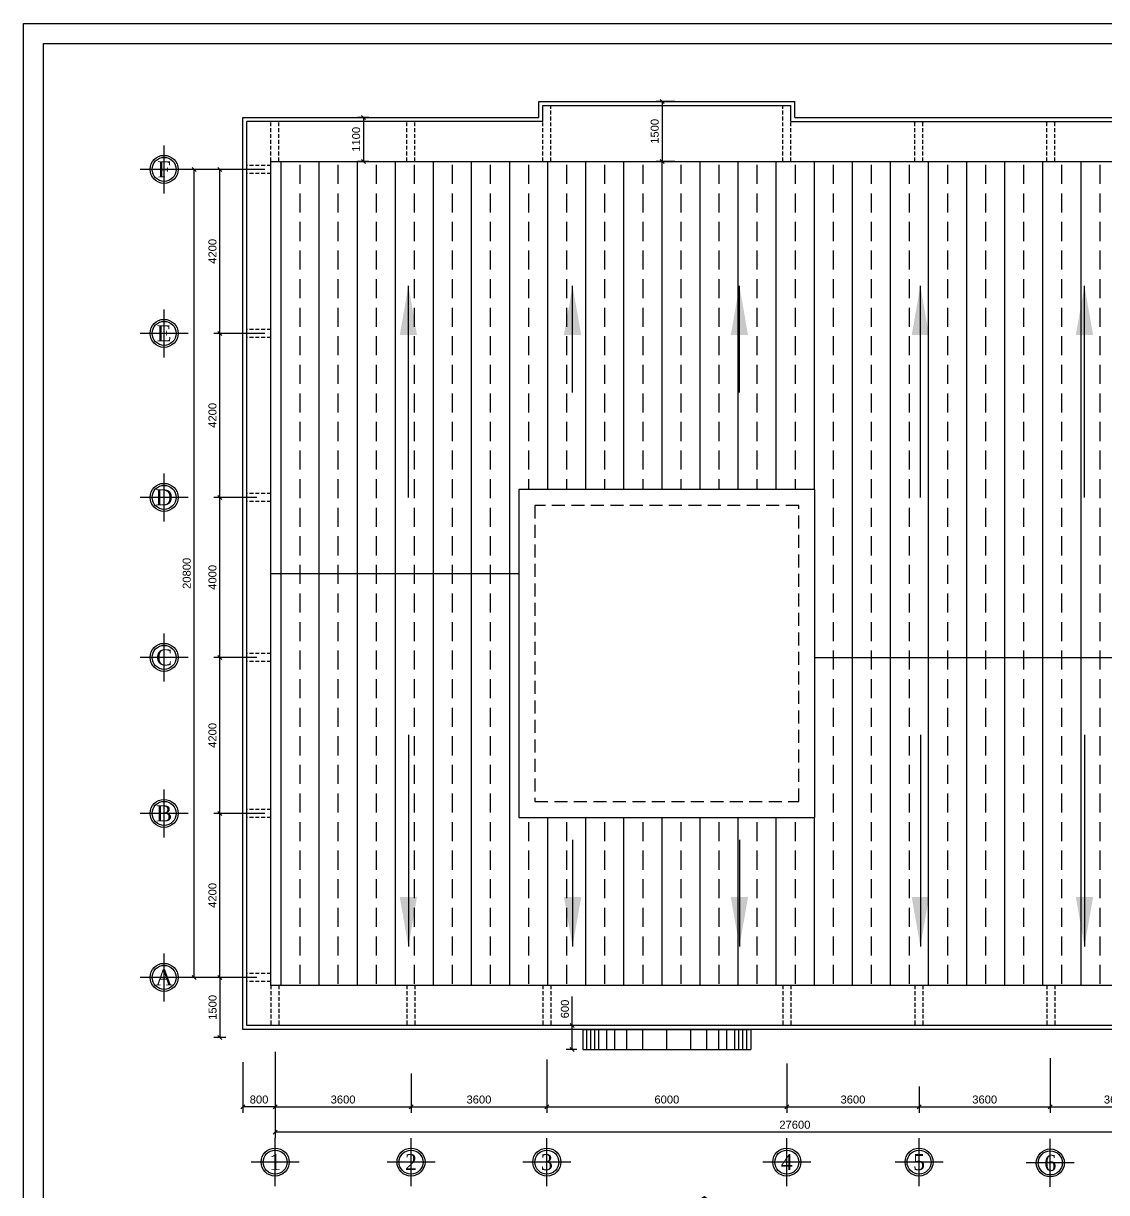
# Model space of a CAD drawing. Extents: x -100 to 171306, y -3236 to 60448.
# Drawn here: x 87206 to 114296, y 31218 to 60448 of the extents above; entities that cross this region are included whole.
import ezdxf
from ezdxf.enums import TextEntityAlignment as Align

# ---------------------------------------------------------------- set-up
doc = ezdxf.new("R2010")
doc.units = 0
doc.header["$LTSCALE"] = 1300
doc.linetypes.add('HIDDEN', pattern=[0.375, 0.25, -0.125])
doc.layers.get('0').update_dxf_attribs({"linetype": 'CONTINUOUS'})
doc.layers.get('DEFPOINTS').update_dxf_attribs({"linetype": 'CONTINUOUS'})
for name, color, linetype in [('BAO', 3, 'CONTINUOUS'), ('RANH', 2, 'CONTINUOUS'), ('TEXT', 7, 'CONTINUOUS'), ('TIM', 6, 'CONTINUOUS')]:
    doc.layers.add(name, color=color, linetype=linetype)
doc.layers.add('TUONG', color=3, linetype='CONTINUOUS', lineweight=30)
doc.styles.add('T2', font='VNI-Times.TTF')
doc.styles.add('VNI-HELVE', font='VHELVEN.TTF')
doc.dimstyles.new('DIM100S', dxfattribs={"dimscale": 0, "dimtxt": 200, "dimasz": 100, "dimexe": 150, "dimexo": 150, "dimgap": 80, "dimtad": 1, "dimdec": 0, "dimrnd": 50, "dimzin": 0, "dimdsep": 46, "dimtxsty": 'VNI-HELVE', "dimblk1": 'OBLIQUE', "dimblk2": 'OBLIQUE', "dimsah": 1, "dimcen": 0, "dimclrd": 6, "dimclre": 6, "dimclrt": 6, "dimadec": 0, "dimazin": 0, "dimtfac": 1, "dimtdec": 0, "dimtmove": 0, "dimatfit": 3, "dimfxl": 1, "dimtolj": 1, "dimtzin": 0, "dimarcsym": 0})
pattern_1 = [(90, (-5407.7, 0), (-952.5, 6e-14), []), (90, (-5883.95, 3e-14), (-952.5, 6e-14), [476.25, -238.125])]

# ---------------------------------------------------------------- blocks, each defined once
blk = doc.blocks.new('_OBLIQUE')
at = {"color": 0, "linetype": 'ByBlock'}
blk.add_line((-0.5, -0.5), (0.5, 0.5), dxfattribs=at)
blk = doc.blocks.new('*D308')
at = {"layer": 'DEFPOINTS', "color": 0, "linetype": 'Continuous', "transparency": 16777216}
for p in [(93502, 34688), (119498, 34699), (93502, 32731)]:
    blk.add_point(p, dxfattribs=at)
at = {"layer": 'TIM', "color": 6, "linetype": 'Continuous', "lineweight": -2, "transparency": 16777216}
for p, q in [((93502, 34538), (93502, 32581)), ((119498, 34549), (119498, 32581)), ((119498, 32731), (93502, 32731))]:
    blk.add_line(p, q, dxfattribs=at)
at = {"layer": 'TIM', "color": 6, "linetype": 'Continuous', "lineweight": -2, "transparency": 16777216, "xscale": 100, "yscale": 100, "zscale": 100, "rotation": 180}
blk.add_blockref('_OBLIQUE', (93502, 32731), dxfattribs=at)
at = {"layer": 'TIM', "color": 6, "linetype": 'Continuous', "lineweight": -2, "transparency": 16777216, "xscale": 100, "yscale": 100, "zscale": 100}
blk.add_blockref('_OBLIQUE', (119498, 32731), dxfattribs=at)
at = {"layer": 'TIM', "color": 6, "linetype": 'Continuous', "transparency": 16777216, "insert": (106500, 32914), "char_height": 200, "attachment_point": 5, "style": 'VNI-HELVE'}
blk.add_mtext('\\A1;27600', dxfattribs=at)
blk = doc.blocks.new('*D291')
at = {"layer": 'DEFPOINTS', "color": 0, "linetype": 'Continuous', "transparency": 16777216}
for p in [(100298, 34699), (106298, 34598), (106298, 33361)]:
    blk.add_point(p, dxfattribs=at)
at = {"layer": 'TIM', "color": 6, "linetype": 'Continuous', "lineweight": -2, "transparency": 16777216}
for p, q in [((100298, 34549), (100298, 33211)), ((106298, 34448), (106298, 33211)), ((100298, 33361), (106298, 33361))]:
    blk.add_line(p, q, dxfattribs=at)
at = {"layer": 'TIM', "color": 6, "linetype": 'Continuous', "lineweight": -2, "transparency": 16777216, "xscale": 100, "yscale": 100, "zscale": 100, "rotation": 180}
blk.add_blockref('_OBLIQUE', (100298, 33361), dxfattribs=at)
at = {"layer": 'TIM', "color": 6, "linetype": 'Continuous', "lineweight": -2, "transparency": 16777216, "xscale": 100, "yscale": 100, "zscale": 100}
blk.add_blockref('_OBLIQUE', (106298, 33361), dxfattribs=at)
at = {"layer": 'TIM', "color": 6, "linetype": 'Continuous', "transparency": 16777216, "insert": (103298, 33544), "char_height": 200, "attachment_point": 5, "style": 'VNI-HELVE'}
blk.add_mtext('\\A1;6000', dxfattribs=at)
blk = doc.blocks.new('*D315')
at = {"layer": 'DEFPOINTS', "color": 0, "linetype": 'Continuous', "transparency": 16777216}
for p in [(91475, 56799), (93198, 56799), (93198, 36599)]:
    blk.add_point(p, dxfattribs=at)
at = {"layer": 'TIM', "color": 6, "linetype": 'Continuous', "lineweight": -2, "transparency": 16777216}
for p, q in [((93048, 56799), (91325, 56799)), ((91475, 36599), (91475, 56799)), ((93048, 36599), (91325, 36599))]:
    blk.add_line(p, q, dxfattribs=at)
at = {"layer": 'TIM', "color": 6, "linetype": 'Continuous', "lineweight": -2, "transparency": 16777216, "xscale": 100, "yscale": 100, "zscale": 100}
for p, rotation in [((91475, 56799), 90), ((91475, 36599), 270)]:
    blk.add_blockref('_OBLIQUE', p, dxfattribs=dict(at, rotation=rotation))
at = {"layer": 'TIM', "color": 6, "linetype": 'Continuous', "transparency": 16777216, "insert": (91292, 46699), "char_height": 200, "attachment_point": 5, "rotation": 90, "style": 'VNI-HELVE'}
blk.add_mtext('\\A1;20800', dxfattribs=at)
blk = doc.blocks.new('*D313')
at = {"layer": 'DEFPOINTS', "color": 0, "linetype": 'Continuous', "transparency": 16777216}
for p in [(92118, 52699), (93398, 52699), (93198, 48599)]:
    blk.add_point(p, dxfattribs=at)
at = {"layer": 'TIM', "color": 6, "linetype": 'Continuous', "lineweight": -2, "transparency": 16777216}
for p, q in [((93248, 52699), (91968, 52699)), ((92118, 48599), (92118, 52699)), ((93048, 48599), (91968, 48599))]:
    blk.add_line(p, q, dxfattribs=at)
at = {"layer": 'TIM', "color": 6, "linetype": 'Continuous', "lineweight": -2, "transparency": 16777216, "xscale": 100, "yscale": 100, "zscale": 100}
for p, rotation in [((92118, 52699), 90), ((92118, 48599), 270)]:
    blk.add_blockref('_OBLIQUE', p, dxfattribs=dict(at, rotation=rotation))
at = {"layer": 'TIM', "color": 6, "linetype": 'Continuous', "transparency": 16777216, "insert": (91935, 50649), "char_height": 200, "attachment_point": 5, "rotation": 90, "style": 'VNI-HELVE'}
blk.add_mtext('\\A1;4200', dxfattribs=at)
blk = doc.blocks.new('*D310')
at = {"layer": 'DEFPOINTS', "color": 0, "linetype": 'Continuous', "transparency": 16777216}
for p in [(92118, 40698), (93398, 40698), (92698, 36599)]:
    blk.add_point(p, dxfattribs=at)
at = {"layer": 'TIM', "color": 6, "linetype": 'Continuous', "lineweight": -2, "transparency": 16777216}
for p, q in [((93248, 40698), (91968, 40698)), ((92118, 36599), (92118, 40698)), ((92548, 36599), (91968, 36599))]:
    blk.add_line(p, q, dxfattribs=at)
at = {"layer": 'TIM', "color": 6, "linetype": 'Continuous', "lineweight": -2, "transparency": 16777216, "xscale": 100, "yscale": 100, "zscale": 100}
for p, rotation in [((92118, 40698), 90), ((92118, 36599), 270)]:
    blk.add_blockref('_OBLIQUE', p, dxfattribs=dict(at, rotation=rotation))
at = {"layer": 'TIM', "color": 6, "linetype": 'Continuous', "transparency": 16777216, "insert": (91935, 38648), "char_height": 200, "attachment_point": 5, "rotation": 90, "style": 'VNI-HELVE'}
blk.add_mtext('\\A1;4200', dxfattribs=at)
blk = doc.blocks.new('*D289')
at = {"layer": 'DEFPOINTS', "color": 0, "linetype": 'Continuous', "transparency": 16777216}
for p in [(93502, 34888), (96900, 34346), (96900, 33361)]:
    blk.add_point(p, dxfattribs=at)
at = {"layer": 'TIM', "color": 6, "linetype": 'Continuous', "lineweight": -2, "transparency": 16777216}
for p, q in [((93502, 34738), (93502, 33211)), ((96900, 34196), (96900, 33211)), ((93502, 33361), (96900, 33361))]:
    blk.add_line(p, q, dxfattribs=at)
at = {"layer": 'TIM', "color": 6, "linetype": 'Continuous', "lineweight": -2, "transparency": 16777216, "xscale": 100, "yscale": 100, "zscale": 100, "rotation": 180}
blk.add_blockref('_OBLIQUE', (93502, 33361), dxfattribs=at)
at = {"layer": 'TIM', "color": 6, "linetype": 'Continuous', "lineweight": -2, "transparency": 16777216, "xscale": 100, "yscale": 100, "zscale": 100}
blk.add_blockref('_OBLIQUE', (96900, 33361), dxfattribs=at)
at = {"layer": 'TIM', "color": 6, "linetype": 'Continuous', "transparency": 16777216, "insert": (95201, 33544), "char_height": 200, "attachment_point": 5, "style": 'VNI-HELVE'}
blk.add_mtext('\\A1;3600', dxfattribs=at)
blk = doc.blocks.new('*D287')
at = {"layer": 'DEFPOINTS', "color": 0, "linetype": 'Continuous', "transparency": 16777216}
for p in [(92415, 36599), (92121, 35099), (92415, 35099)]:
    blk.add_point(p, dxfattribs=at)
at = {"layer": 'TIM', "color": 6, "linetype": 'Continuous', "lineweight": -2, "transparency": 16777216}
for p, q in [((92265, 36599), (91971, 36599)), ((92121, 36599), (92121, 35099)), ((92265, 35099), (91971, 35099))]:
    blk.add_line(p, q, dxfattribs=at)
at = {"layer": 'TIM', "color": 6, "linetype": 'Continuous', "lineweight": -2, "transparency": 16777216, "xscale": 100, "yscale": 100, "zscale": 100}
for p, rotation in [((92121, 36599), 90), ((92121, 35099), 270)]:
    blk.add_blockref('_OBLIQUE', p, dxfattribs=dict(at, rotation=rotation))
at = {"layer": 'TIM', "color": 6, "linetype": 'Continuous', "transparency": 16777216, "insert": (91938, 35849), "char_height": 200, "attachment_point": 5, "rotation": 90, "style": 'VNI-HELVE'}
blk.add_mtext('\\A1;1500', dxfattribs=at)
blk = doc.blocks.new('*D288')
at = {"layer": 'DEFPOINTS', "color": 0, "linetype": 'Continuous', "transparency": 16777216}
for p in [(100932, 35398), (101198, 35398), (101198, 34799)]:
    blk.add_point(p, dxfattribs=at)
at = {"layer": 'TIM', "color": 6, "linetype": 'Continuous', "lineweight": -2, "transparency": 16777216}
for p, q in [((100932, 35398), (100932, 36119)), ((101048, 35398), (100782, 35398)), ((100932, 34799), (100932, 35398)), ((101048, 34799), (100782, 34799))]:
    blk.add_line(p, q, dxfattribs=at)
at = {"layer": 'TIM', "color": 6, "linetype": 'Continuous', "lineweight": -2, "transparency": 16777216, "xscale": 100, "yscale": 100, "zscale": 100}
for p, rotation in [((100932, 35398), 90), ((100932, 34799), 270)]:
    blk.add_blockref('_OBLIQUE', p, dxfattribs=dict(at, rotation=rotation))
at = {"layer": 'TIM', "color": 6, "linetype": 'Continuous', "transparency": 16777216, "insert": (100749, 35808), "char_height": 200, "attachment_point": 5, "rotation": 90, "style": 'VNI-HELVE'}
blk.add_mtext('\\A1;600', dxfattribs=at)
blk = doc.blocks.new('*D290')
at = {"layer": 'DEFPOINTS', "color": 0, "linetype": 'Continuous', "transparency": 16777216}
for p in [(100298, 34598), (96900, 34146), (100298, 33361)]:
    blk.add_point(p, dxfattribs=at)
at = {"layer": 'TIM', "color": 6, "linetype": 'Continuous', "lineweight": -2, "transparency": 16777216}
for p, q in [((100298, 34448), (100298, 33211)), ((96900, 33996), (96900, 33211)), ((96900, 33361), (100298, 33361))]:
    blk.add_line(p, q, dxfattribs=at)
at = {"layer": 'TIM', "color": 6, "linetype": 'Continuous', "lineweight": -2, "transparency": 16777216, "xscale": 100, "yscale": 100, "zscale": 100, "rotation": 180}
blk.add_blockref('_OBLIQUE', (96900, 33361), dxfattribs=at)
at = {"layer": 'TIM', "color": 6, "linetype": 'Continuous', "lineweight": -2, "transparency": 16777216, "xscale": 100, "yscale": 100, "zscale": 100}
blk.add_blockref('_OBLIQUE', (100298, 33361), dxfattribs=at)
at = {"layer": 'TIM', "color": 6, "linetype": 'Continuous', "transparency": 16777216, "insert": (98599, 33544), "char_height": 200, "attachment_point": 5, "style": 'VNI-HELVE'}
blk.add_mtext('\\A1;3600', dxfattribs=at)
blk = doc.blocks.new('*D311')
at = {"layer": 'DEFPOINTS', "color": 0, "linetype": 'Continuous', "transparency": 16777216}
for p in [(92118, 44599), (93198, 44599), (93198, 40698)]:
    blk.add_point(p, dxfattribs=at)
at = {"layer": 'TIM', "color": 6, "linetype": 'Continuous', "lineweight": -2, "transparency": 16777216}
for p, q in [((93048, 44599), (91968, 44599)), ((92118, 40698), (92118, 44599)), ((93048, 40698), (91968, 40698))]:
    blk.add_line(p, q, dxfattribs=at)
at = {"layer": 'TIM', "color": 6, "linetype": 'Continuous', "lineweight": -2, "transparency": 16777216, "xscale": 100, "yscale": 100, "zscale": 100}
for p, rotation in [((92118, 44599), 90), ((92118, 40698), 270)]:
    blk.add_blockref('_OBLIQUE', p, dxfattribs=dict(at, rotation=rotation))
at = {"layer": 'TIM', "color": 6, "linetype": 'Continuous', "transparency": 16777216, "insert": (91935, 42648), "char_height": 200, "attachment_point": 5, "rotation": 90, "style": 'VNI-HELVE'}
blk.add_mtext('\\A1;4200', dxfattribs=at)
blk = doc.blocks.new('*D312')
at = {"layer": 'DEFPOINTS', "color": 0, "linetype": 'Continuous', "transparency": 16777216}
for p in [(92118, 48599), (93198, 48599), (93198, 44599)]:
    blk.add_point(p, dxfattribs=at)
at = {"layer": 'TIM', "color": 6, "linetype": 'Continuous', "lineweight": -2, "transparency": 16777216}
for p, q in [((93048, 48599), (91968, 48599)), ((92118, 44599), (92118, 48599)), ((93048, 44599), (91968, 44599))]:
    blk.add_line(p, q, dxfattribs=at)
at = {"layer": 'TIM', "color": 6, "linetype": 'Continuous', "lineweight": -2, "transparency": 16777216, "xscale": 100, "yscale": 100, "zscale": 100}
for p, rotation in [((92118, 48599), 90), ((92118, 44599), 270)]:
    blk.add_blockref('_OBLIQUE', p, dxfattribs=dict(at, rotation=rotation))
at = {"layer": 'TIM', "color": 6, "linetype": 'Continuous', "transparency": 16777216, "insert": (91935, 46599), "char_height": 200, "attachment_point": 5, "rotation": 90, "style": 'VNI-HELVE'}
blk.add_mtext('\\A1;4000', dxfattribs=at)
blk = doc.blocks.new('*D314')
at = {"layer": 'DEFPOINTS', "color": 0, "linetype": 'Continuous', "transparency": 16777216}
for p in [(92118, 56799), (93398, 56799), (93198, 52699)]:
    blk.add_point(p, dxfattribs=at)
at = {"layer": 'TIM', "color": 6, "linetype": 'Continuous', "lineweight": -2, "transparency": 16777216}
for p, q in [((93248, 56799), (91968, 56799)), ((92118, 52699), (92118, 56799)), ((93048, 52699), (91968, 52699))]:
    blk.add_line(p, q, dxfattribs=at)
at = {"layer": 'TIM', "color": 6, "linetype": 'Continuous', "lineweight": -2, "transparency": 16777216, "xscale": 100, "yscale": 100, "zscale": 100}
for p, rotation in [((92118, 56799), 90), ((92118, 52699), 270)]:
    blk.add_blockref('_OBLIQUE', p, dxfattribs=dict(at, rotation=rotation))
at = {"layer": 'TIM', "color": 6, "linetype": 'Continuous', "transparency": 16777216, "insert": (91935, 54749), "char_height": 200, "attachment_point": 5, "rotation": 90, "style": 'VNI-HELVE'}
blk.add_mtext('\\A1;4200', dxfattribs=at)
blk = doc.blocks.new('*D316')
at = {"layer": 'DEFPOINTS', "color": 0, "linetype": 'Continuous', "transparency": 16777216}
for p in [(95998, 58099), (95710, 56999), (95998, 56999)]:
    blk.add_point(p, dxfattribs=at)
at = {"layer": 'TIM', "color": 6, "linetype": 'Continuous', "lineweight": -2, "transparency": 16777216}
for p, q in [((95848, 58099), (95560, 58099)), ((95710, 58099), (95710, 56999)), ((95848, 56999), (95560, 56999))]:
    blk.add_line(p, q, dxfattribs=at)
at = {"layer": 'TIM', "color": 6, "linetype": 'Continuous', "lineweight": -2, "transparency": 16777216, "xscale": 100, "yscale": 100, "zscale": 100}
for p, rotation in [((95710, 58099), 90), ((95710, 56999), 270)]:
    blk.add_blockref('_OBLIQUE', p, dxfattribs=dict(at, rotation=rotation))
at = {"layer": 'TIM', "color": 6, "linetype": 'Continuous', "transparency": 16777216, "insert": (95528, 57549), "char_height": 200, "attachment_point": 5, "rotation": 90, "style": 'VNI-HELVE'}
blk.add_mtext('\\A1;1100', dxfattribs=at)
blk = doc.blocks.new('*D293')
at = {"layer": 'DEFPOINTS', "color": 0, "linetype": 'Continuous', "transparency": 16777216}
for p in [(112887, 34727), (109606, 33823), (112887, 33361)]:
    blk.add_point(p, dxfattribs=at)
at = {"layer": 'TIM', "color": 6, "linetype": 'Continuous', "lineweight": -2, "transparency": 16777216}
for p, q in [((112887, 34577), (112887, 33211)), ((109606, 33673), (109606, 33211)), ((109606, 33361), (112887, 33361))]:
    blk.add_line(p, q, dxfattribs=at)
at = {"layer": 'TIM', "color": 6, "linetype": 'Continuous', "lineweight": -2, "transparency": 16777216, "xscale": 100, "yscale": 100, "zscale": 100, "rotation": 180}
blk.add_blockref('_OBLIQUE', (109606, 33361), dxfattribs=at)
at = {"layer": 'TIM', "color": 6, "linetype": 'Continuous', "lineweight": -2, "transparency": 16777216, "xscale": 100, "yscale": 100, "zscale": 100}
blk.add_blockref('_OBLIQUE', (112887, 33361), dxfattribs=at)
at = {"layer": 'TIM', "color": 6, "linetype": 'Continuous', "transparency": 16777216, "insert": (111247, 33544), "char_height": 200, "attachment_point": 5, "style": 'VNI-HELVE'}
blk.add_mtext('\\A1;3600', dxfattribs=at)
blk = doc.blocks.new('*D292')
at = {"layer": 'DEFPOINTS', "color": 0, "linetype": 'Continuous', "transparency": 16777216}
for p in [(106298, 34598), (109606, 34023), (109606, 33361)]:
    blk.add_point(p, dxfattribs=at)
at = {"layer": 'TIM', "color": 6, "linetype": 'Continuous', "lineweight": -2, "transparency": 16777216}
for p, q in [((106298, 34448), (106298, 33211)), ((109606, 33873), (109606, 33211)), ((106298, 33361), (109606, 33361))]:
    blk.add_line(p, q, dxfattribs=at)
at = {"layer": 'TIM', "color": 6, "linetype": 'Continuous', "lineweight": -2, "transparency": 16777216, "xscale": 100, "yscale": 100, "zscale": 100, "rotation": 180}
blk.add_blockref('_OBLIQUE', (106298, 33361), dxfattribs=at)
at = {"layer": 'TIM', "color": 6, "linetype": 'Continuous', "lineweight": -2, "transparency": 16777216, "xscale": 100, "yscale": 100, "zscale": 100}
blk.add_blockref('_OBLIQUE', (109606, 33361), dxfattribs=at)
at = {"layer": 'TIM', "color": 6, "linetype": 'Continuous', "transparency": 16777216, "insert": (107952, 33544), "char_height": 200, "attachment_point": 5, "style": 'VNI-HELVE'}
blk.add_mtext('\\A1;3600', dxfattribs=at)
blk = doc.blocks.new('*D294')
at = {"layer": 'DEFPOINTS', "color": 0, "linetype": 'Continuous', "transparency": 16777216}
for p in [(112887, 34527), (116189, 33883), (116189, 33361)]:
    blk.add_point(p, dxfattribs=at)
at = {"layer": 'TIM', "color": 6, "linetype": 'Continuous', "lineweight": -2, "transparency": 16777216}
for p, q in [((112887, 34377), (112887, 33211)), ((116189, 33733), (116189, 33211)), ((112887, 33361), (116189, 33361))]:
    blk.add_line(p, q, dxfattribs=at)
at = {"layer": 'TIM', "color": 6, "linetype": 'Continuous', "lineweight": -2, "transparency": 16777216, "xscale": 100, "yscale": 100, "zscale": 100, "rotation": 180}
blk.add_blockref('_OBLIQUE', (112887, 33361), dxfattribs=at)
at = {"layer": 'TIM', "color": 6, "linetype": 'Continuous', "lineweight": -2, "transparency": 16777216, "xscale": 100, "yscale": 100, "zscale": 100}
blk.add_blockref('_OBLIQUE', (116189, 33361), dxfattribs=at)
at = {"layer": 'TIM', "color": 6, "linetype": 'Continuous', "transparency": 16777216, "insert": (114538, 33544), "char_height": 200, "attachment_point": 5, "style": 'VNI-HELVE'}
blk.add_mtext('\\A1;3600', dxfattribs=at)
blk = doc.blocks.new('*D322')
at = {"layer": 'BAO', "color": 6, "linetype": 'Continuous', "lineweight": -2, "transparency": 16777216}
for p, q in [((92698, 34480), (92698, 33211)), ((93502, 34069), (93502, 33211)), ((93502, 33361), (92698, 33361))]:
    blk.add_line(p, q, dxfattribs=at)
at = {"layer": 'DEFPOINTS', "color": 0, "linetype": 'Continuous', "transparency": 16777216}
for p in [(92698, 34630), (93502, 34219), (92698, 33361)]:
    blk.add_point(p, dxfattribs=at)
at = {"layer": 'BAO', "color": 6, "linetype": 'Continuous', "lineweight": -2, "transparency": 16777216, "xscale": 100, "yscale": 100, "zscale": 100, "rotation": 180}
blk.add_blockref('_OBLIQUE', (92698, 33361), dxfattribs=at)
at = {"layer": 'BAO', "color": 6, "linetype": 'Continuous', "lineweight": -2, "transparency": 16777216, "xscale": 100, "yscale": 100, "zscale": 100}
blk.add_blockref('_OBLIQUE', (93502, 33361), dxfattribs=at)
at = {"layer": 'BAO', "color": 6, "linetype": 'Continuous', "transparency": 16777216, "insert": (93100, 33544), "char_height": 200, "attachment_point": 5, "style": 'VNI-HELVE'}
blk.add_mtext('\\A1;800', dxfattribs=at)
blk = doc.blocks.new('_ARCHTICK')
at = {"color": 0, "linetype": 'ByBlock', "const_width": 0.15}
blk.add_lwpolyline([(-0.5, -0.5), (0.5, 0.5)], dxfattribs=at)
blk = doc.blocks.new('*D324')
at = {"layer": 'BAO', "color": 6, "linetype": 'Continuous', "lineweight": -2, "transparency": 16777216}
for p, q in [((103501, 58499), (103027, 58499)), ((103177, 58499), (103177, 56999)), ((103501, 56999), (103027, 56999))]:
    blk.add_line(p, q, dxfattribs=at)
at = {"layer": 'DEFPOINTS', "color": 0, "linetype": 'Continuous', "transparency": 16777216}
for p in [(103651, 58499), (103177, 56999), (103651, 56999)]:
    blk.add_point(p, dxfattribs=at)
at = {"layer": 'BAO', "color": 6, "linetype": 'Continuous', "lineweight": -2, "transparency": 16777216, "xscale": 100, "yscale": 100, "zscale": 100}
for p, rotation in [((103177, 58499), 90), ((103177, 56999), 270)]:
    blk.add_blockref('_OBLIQUE', p, dxfattribs=dict(at, rotation=rotation))
at = {"layer": 'BAO', "color": 6, "linetype": 'Continuous', "transparency": 16777216, "insert": (102995, 57749), "char_height": 200, "attachment_point": 5, "rotation": 90, "style": 'VNI-HELVE'}
blk.add_mtext('\\A1;1500', dxfattribs=at)

msp = doc.modelspace()

# ---------------------------------------------------------------- hatches: boundary and pattern name
at = {"layer": 'BAO', "linetype": 'Continuous'}
h = msp.add_hatch(dxfattribs=at)
h.set_pattern_fill('BRASS', color=5, scale=150, angle=90, style=0)
h.set_pattern_definition(pattern_1)
h.paths.add_polyline_path([(151598, 56998.6), (93398, 56998.6), (93398, 46698.6), (99598, 46698.6), (99598, 48798.6), (106998, 48798.6), (106998, 44598.6), (116188.6, 44598.6), (116188.6, 46698.6), (118998, 46698.6), (118998, 48798.8), (126398, 48798.8), (126398, 44598.6), (131098, 44598.6), (131098, 46698.6), (133454.2, 46698.6), (133454.2, 44598.6), (138198, 44598.6), (138198, 48798.6), (145598, 48798.6), (145598, 46698.6), (151598, 46698.6)])
h = msp.add_hatch(dxfattribs=at)
h.set_pattern_fill('BRASS', color=4, scale=150, angle=90, style=0)
h.set_pattern_definition(pattern_1)
h.paths.add_polyline_path([(151598, 36398.6), (151598, 46698.6), (145598, 46698.6), (145598, 40598.6), (138198, 40598.6), (138198, 44598.6), (133454.2, 44598.6), (133454.2, 46698.6), (131098, 46698.6), (131098, 44598.6), (126398, 44598.6), (126398, 40598.8), (118998, 40598.8), (118998, 46698.6), (116188.6, 46698.6), (116188.6, 44598.6), (106998, 44598.6), (106998, 40598.6), (99598, 40598.6), (99598, 46698.6), (93398, 46698.6), (93398, 36798), (93598, 36798), (93598, 36398.6)])
h.paths.add_polyline_path([(149894.9, 37351.6), (150601, 37351.6), (150601, 37046.1), (149894.9, 37046.1)], flags=24)
h.paths.add_polyline_path([(150892.6, 37351.6), (151453.3, 37351.6), (151453.3, 37046.1), (150892.6, 37046.1)], flags=24)

# ---------------------------------------------------------------- linework, layer by layer
for p, q in [((100098, 58498.6), (106498, 58498.6)), ((100198, 58398.6), (106398, 58398.6)), ((96833.7, 48597.4), (96833.7, 53887.7)), ((100940, 51220.7), (100940, 53887.7)), ((105112.8, 51220.7), (105112.8, 53887.7)), ((109637.4, 48597.4), (109637.4, 53887.7)), ((113741.8, 48597.4), (113741.8, 53887.7)), ((93398, 46698.6), (99598, 46698.6)), ((106998, 44598.6), (116188.6, 44598.6)), ((96833.7, 42663.7), (96833.7, 37373.4)), ((109637.4, 42663.7), (109637.4, 37373.4)), ((113741.8, 42663.7), (113741.8, 37373.4)), ((100940, 40040.4), (100940, 37373.4)), ((105112.8, 40040.4), (105112.8, 37373.4)), ((101198, 35298.1), (105398, 35298.1)), ((101298, 34798.6), (101298, 35298.4)), ((101398, 34798.6), (101398, 35298.4)), ((101498, 34798.6), (101498, 35298.4)), ((101598, 34798.6), (101598, 35298.4)), ((101798, 34798.6), (101798, 35298.4)), ((101998, 34798.6), (101998, 35298.4)), ((102298, 34798.6), (102298, 35298.4)), ((102698, 34798.6), (102698, 35298.4)), ((103298, 34798.6), (103298, 35298.4)), ((103898, 34798.6), (103898, 35298.4)), ((104298, 34798.6), (104298, 35298.4)), ((104598, 34798.6), (104598, 35298.4)), ((104798, 34798.6), (104798, 35298.4)), ((104998, 34798.6), (104998, 35298.4)), ((105098, 34798.6), (105098, 35298.4)), ((105198, 34798.6), (105198, 35298.4)), ((105298, 34798.6), (105298, 35298.4)), ((101198, 34798.6), (105398, 34798.6))]:
    msp.add_line(p, q, dxfattribs=at)
at = {"layer": 'BAO', "color": 3, "linetype": 'Continuous'}
for p, q in [((90725.2, 56198.6), (90725.2, 57398.6)), ((91325.2, 56798.6), (90125.2, 56798.6)), ((90725.2, 52098.9), (90725.2, 53298.9)), ((91325.2, 52698.9), (90125.2, 52698.9)), ((90725.2, 47998.9), (90725.2, 49198.9)), ((91325.2, 48598.9), (90125.2, 48598.9)), ((90725.2, 43998.6), (90725.2, 45198.6)), ((91325.2, 44598.6), (90125.2, 44598.6)), ((90725.2, 40098.3), (90725.2, 41298.3)), ((91325.2, 40698.3), (90125.2, 40698.3)), ((90725.2, 35998.6), (90725.2, 37198.6)), ((91325.2, 36598.6), (90125.2, 36598.6)), ((93501.6, 31380.8), (93501.6, 32580.8)), ((96899.8, 31380.8), (96899.8, 32580.8)), ((100298, 31380.8), (100298, 32580.8)), ((106298, 31380.8), (106298, 32580.8)), ((109605.7, 31380.8), (109605.7, 32580.8)), ((112887.5, 31359.5), (112887.5, 32559.5)), ((94101.6, 31980.8), (92901.6, 31980.8)), ((97499.8, 31980.8), (96299.8, 31980.8)), ((100898, 31980.8), (99698, 31980.8)), ((106898, 31980.8), (105698, 31980.8)), ((110205.7, 31980.8), (109005.7, 31980.8)), ((113487.5, 31959.5), (112287.5, 31959.5))]:
    msp.add_line(p, q, dxfattribs=at)
at = {"layer": 'BAO', "linetype": 'Continuous'}
for points in [[(151598, 36398.6), (93398, 36398.6), (93398, 56998.6), (151598, 56998.6)], [(106998, 48798.6), (99598, 48798.6), (99598, 40598.6), (106998, 40598.6)]]:
    msp.add_lwpolyline(points, close=True, dxfattribs=at)
msp.add_lwpolyline([(104235.2, 31137.1, 0, 10000, 0), (104235.2, 27793.5, 10000, 10000, 0)], format="xyseb", dxfattribs=at)
for points in [[(152198, 35398.6), (92798, 35398.6)], [(152298, 35298.6), (92698, 35298.6)]]:
    msp.add_lwpolyline(points, dxfattribs=at)
at = {"layer": 'BAO', "color": 3, "linetype": 'Continuous'}
for centre, radius in [((90725.2, 56798.6), 350), ((90725.2, 56798.6), 300), ((90725.2, 52698.9), 350), ((90725.2, 52698.9), 300), ((90725.2, 48598.9), 350), ((90725.2, 48598.9), 300), ((90725.2, 44598.6), 350), ((90725.2, 44598.6), 300), ((90725.2, 40698.3), 350), ((90725.2, 40698.3), 300), ((90725.2, 36598.6), 350), ((90725.2, 36598.6), 300), ((93501.6, 31980.8), 350), ((93501.6, 31980.8), 300), ((96899.8, 31980.8), 350), ((96899.8, 31980.8), 300), ((100298, 31980.8), 350), ((100298, 31980.8), 300), ((106298, 31980.8), 350), ((106298, 31980.8), 300), ((109605.7, 31980.8), 350), ((109605.7, 31980.8), 300), ((112887.5, 31959.5), 350), ((112887.5, 31959.5), 300)]:
    msp.add_circle(centre, radius, dxfattribs=at)
at = {"layer": 'BAO', "linetype": 'Continuous'}
for points in [[(96833.7, 53887.7), (96833.7, 53887.7), (97049.8, 52654.9), (96617.6, 52654.9)], [(100940, 53887.7), (100940, 53887.7), (101156.1, 52654.9), (100723.9, 52654.9)], [(105112.8, 53887.7), (105112.8, 53887.7), (105328.9, 52654.9), (104896.7, 52654.9)], [(109637.4, 53887.7), (109637.4, 53887.7), (109853.5, 52654.9), (109421.3, 52654.9)], [(113741.8, 53887.7), (113741.8, 53887.7), (113957.9, 52654.9), (113525.7, 52654.9)], [(96833.7, 37373.4), (96833.7, 37373.4), (97049.8, 38606.2), (96617.6, 38606.2)], [(100940, 37373.4), (100940, 37373.4), (101156.1, 38606.2), (100723.9, 38606.2)], [(105112.8, 37373.4), (105112.8, 37373.4), (105328.9, 38606.2), (104896.7, 38606.2)], [(109637.4, 37373.4), (109637.4, 37373.4), (109853.5, 38606.2), (109421.3, 38606.2)], [(113741.8, 37373.4), (113741.8, 37373.4), (113957.9, 38606.2), (113525.7, 38606.2)]]:
    msp.add_trace(points, dxfattribs=at)
at = {"layer": 'RANH', "color": 2, "linetype": 'HIDDEN', "ltscale": 0.3}
for p, q in [((100198, 56998.6), (100198, 58398.6)), ((100398, 56998.6), (100398, 58398.6)), ((106198, 56998.6), (106198, 58398.6)), ((106398, 56998.6), (106398, 58398.6)), ((93398, 56998.6), (93398, 57998.6)), ((93598, 56998.6), (93598, 57998.6)), ((96798, 56998.6), (96798, 57998.6)), ((96998, 56998.6), (96998, 57998.6)), ((109498, 56998.6), (109498, 57998.6)), ((109698, 56998.6), (109698, 57998.6)), ((112798, 56998.6), (112798, 57998.6)), ((112998, 56998.6), (112998, 57998.6)), ((93398, 56898.6), (92798, 56898.6)), ((93398, 56698.6), (92798, 56698.6)), ((93398, 52799), (92798, 52799)), ((93398, 52599), (92798, 52599)), ((93398, 48699), (92798, 48699)), ((93398, 48499), (92798, 48499)), ((93398, 44698.6), (92798, 44698.6)), ((93398, 44498.6), (92798, 44498.6)), ((93398, 40798.3), (92798, 40798.3)), ((93398, 40598.3), (92798, 40598.3)), ((93398, 36698.3), (92798, 36698.6)), ((93397.9, 36498.3), (92797.9, 36498.6)), ((93398, 36398.6), (93398, 35398.6)), ((93598, 36398.6), (93598, 35398.6)), ((96798, 36398.6), (96798, 35398.6)), ((96998, 36398.6), (96998, 35398.6)), ((100198, 36398.6), (100198, 35398.6)), ((100398, 36398.6), (100398, 35398.6)), ((106198, 36398.6), (106198, 35398.6)), ((106398, 36398.6), (106398, 35398.6)), ((109498, 36398.6), (109498, 35398.6)), ((109698, 36398.6), (109698, 35398.6)), ((112798, 36398.6), (112798, 35398.6)), ((112998, 36398.6), (112998, 35398.6))]:
    msp.add_line(p, q, dxfattribs=at)
at = {"layer": 'RANH', "color": 2, "linetype": 'HIDDEN'}
msp.add_lwpolyline([(106598, 48398.6), (99998, 48398.6), (99998, 40998.6), (106598, 40998.6)], close=True, dxfattribs=at)
at = {"layer": 'TUONG', "color": 3}
for p, q in [((100098, 58098.6), (100098, 58498.6)), ((106498, 58098.6), (106498, 58498.6)), ((100198, 57998.6), (100198, 58398.6)), ((106398, 57998.6), (106398, 58398.6)), ((92698, 58098.6), (100098, 58098.6)), ((106498, 58098.6), (119498, 58098.6)), ((101198, 35298.1), (101198, 34798.6)), ((105398, 35298.6), (105398, 34798.6)), ((105398, 34798.6), (105398, 34798.6)), ((105398, 34798.6), (105398, 34798.6))]:
    msp.add_line(p, q, dxfattribs=at)
at = {"layer": 'TUONG', "color": 3, "linetype": 'Continuous'}
for p, q in [((92698, 35298.6), (92698, 58098.6)), ((100198, 57998.6), (92798, 57998.6)), ((92798, 35398.6), (92798, 57998.6)), ((106398, 57998.6), (119598, 57998.6))]:
    msp.add_line(p, q, dxfattribs=at)
for points in [[(87205.8, 1047.8), (87205.8, 60447.8), (171305.8, 60447.8), (171305.8, 1047.8), (87205.8, 1047.8)], [(87705.8, 1547.8), (87705.8, 59947.8), (170805.8, 59947.8), (170805.8, 1547.8)]]:
    msp.add_lwpolyline(points, close=True, dxfattribs=at)

# ---------------------------------------------------------------- texts
at = {"layer": 'TEXT', "style": 'T2'}
for tag, p in [('F', (90725.2, 56798.6)), ('E', (90725.2, 52698.9)), ('D', (90725.2, 48598.9)), ('C', (90725.2, 44598.6)), ('B', (90725.2, 40698.3)), ('A', (90725.2, 36598.6)), ('1', (93501.6, 31980.8)), ('2', (96899.8, 31980.8)), ('3', (100298, 31980.8)), ('4', (106298, 31980.8)), ('5', (109605.7, 31980.8)), ('6', (112887.5, 31959.5))]:
    msp.add_attdef(tag, text='', height=400, dxfattribs=at).set_placement(p, align=Align.MIDDLE_CENTER)

# ---------------------------------------------------------------- dimensions: what is measured, and where the dimension line sits
at = {"layer": 'BAO', "linetype": 'Continuous'}
dim = msp.add_linear_dim(base=(103177.3, 56998.6), p1=(103651.2, 58498.6), p2=(103651.2, 56998.6), angle=90, dimstyle='DIM100S', override={"dimscale": 1, "dimblk": 'ARCHTICK'}, dxfattribs=at)
dim.commit()
dim.dimension.update_dxf_attribs({"geometry": '*D324', "text_midpoint": (102994.5, 57748.6)})
dim = msp.add_linear_dim(base=(92698, 33361.4), p1=(93501.6, 34219.2), p2=(92698, 34629.6), dimstyle='DIM100S', override={"dimscale": 1, "dimblk": 'ARCHTICK'}, dxfattribs=at)
dim.commit()
dim.dimension.update_dxf_attribs({"geometry": '*D322', "text_midpoint": (93099.8, 33544.2)})
at = {"layer": 'TIM', "color": 6, "linetype": 'Continuous'}
for base, p1, p2, picture, middle in [((95710.3, 56998.6), (95998, 58098.6), (95998, 56998.6), '*D316', (95527.5, 57548.6)), ((92120.6, 35098.6), (92415.2, 36598.6), (92415.2, 35098.6), '*D287', (91937.9, 35848.6)), ((100932.0218, 35398.1298), (101197.9574, 34798.5995), (101197.9574, 35398.1298), '*D288', (100749.2363, 35808.4919))]:
    dim = msp.add_linear_dim(base=base, p1=p1, p2=p2, angle=90, dimstyle='DIM100S', override={"dimscale": 1}, dxfattribs=at)
    dim.commit()
    dim.dimension.update_dxf_attribs({"geometry": picture, "text_midpoint": middle})
for base, p1, p2, text, picture, middle in [((91475.2, 56798.6), (93198, 36598.6), (93198, 56798.6), '20800', '*D315', (91292.5, 46698.6)), ((92117.9, 56798.6), (93198, 52698.9), (93398, 56798.6), '4200', '*D314', (91935.1, 54748.8)), ((92117.9, 52698.9), (93198, 48598.9), (93398, 52698.9), '4200', '*D313', (91935.1, 50648.9)), ((92117.9, 48598.9), (93198, 44598.9), (93198, 48598.9), '4000', '*D312', (91935.1, 46598.9)), ((92117.9, 44598.6), (93198, 40698.3), (93198, 44598.6), '4200', '*D311', (91935.1, 42648.4)), ((92117.9, 40698.3), (92698, 36598.6), (93398, 40698.3), '4200', '*D310', (91935.1, 38648.4))]:
    dim = msp.add_linear_dim(base=base, p1=p1, p2=p2, angle=90, text=text, dimstyle='DIM100S', override={"dimscale": 1}, dxfattribs=at)
    dim.commit()
    dim.dimension.update_dxf_attribs({"geometry": picture, "text_midpoint": middle})
for base, p1, p2, text, picture, middle in [((96899.8, 33361.4), (93501.6, 34888.2), (96899.8, 34345.8), '3600', '*D289', (95200.7, 33544.2)), ((93501.6, 32730.8), (119497.7, 34698.6), (93501.6, 34688.2), '27600', '*D308', (106499.6, 32913.6)), ((100298, 33361.4), (96899.8, 34145.8), (100298, 34598.1), '3600', '*D290', (98598.9, 33544.2)), ((106298, 33361.4), (100298, 34698.6), (106298, 34598.1), '6000', '*D291', (103298, 33544.2)), ((109605.7, 33361.4), (106298, 34598.1), (109605.7, 34022.6), '3600', '*D292', (107951.8, 33544.2)), ((112887.5, 33361.4), (109605.7, 33822.6), (112887.5, 34727), '3600', '*D293', (111246.6, 33544.2)), ((116188.6, 33361.4), (112887.5, 34527), (116188.6, 33883.3), '3600', '*D294', (114538, 33544.2))]:
    dim = msp.add_linear_dim(base=base, p1=p1, p2=p2, text=text, dimstyle='DIM100S', override={"dimscale": 1}, dxfattribs=at)
    dim.commit()
    dim.dimension.update_dxf_attribs({"geometry": picture, "text_midpoint": middle})

doc.saveas('drawing.dxf')
